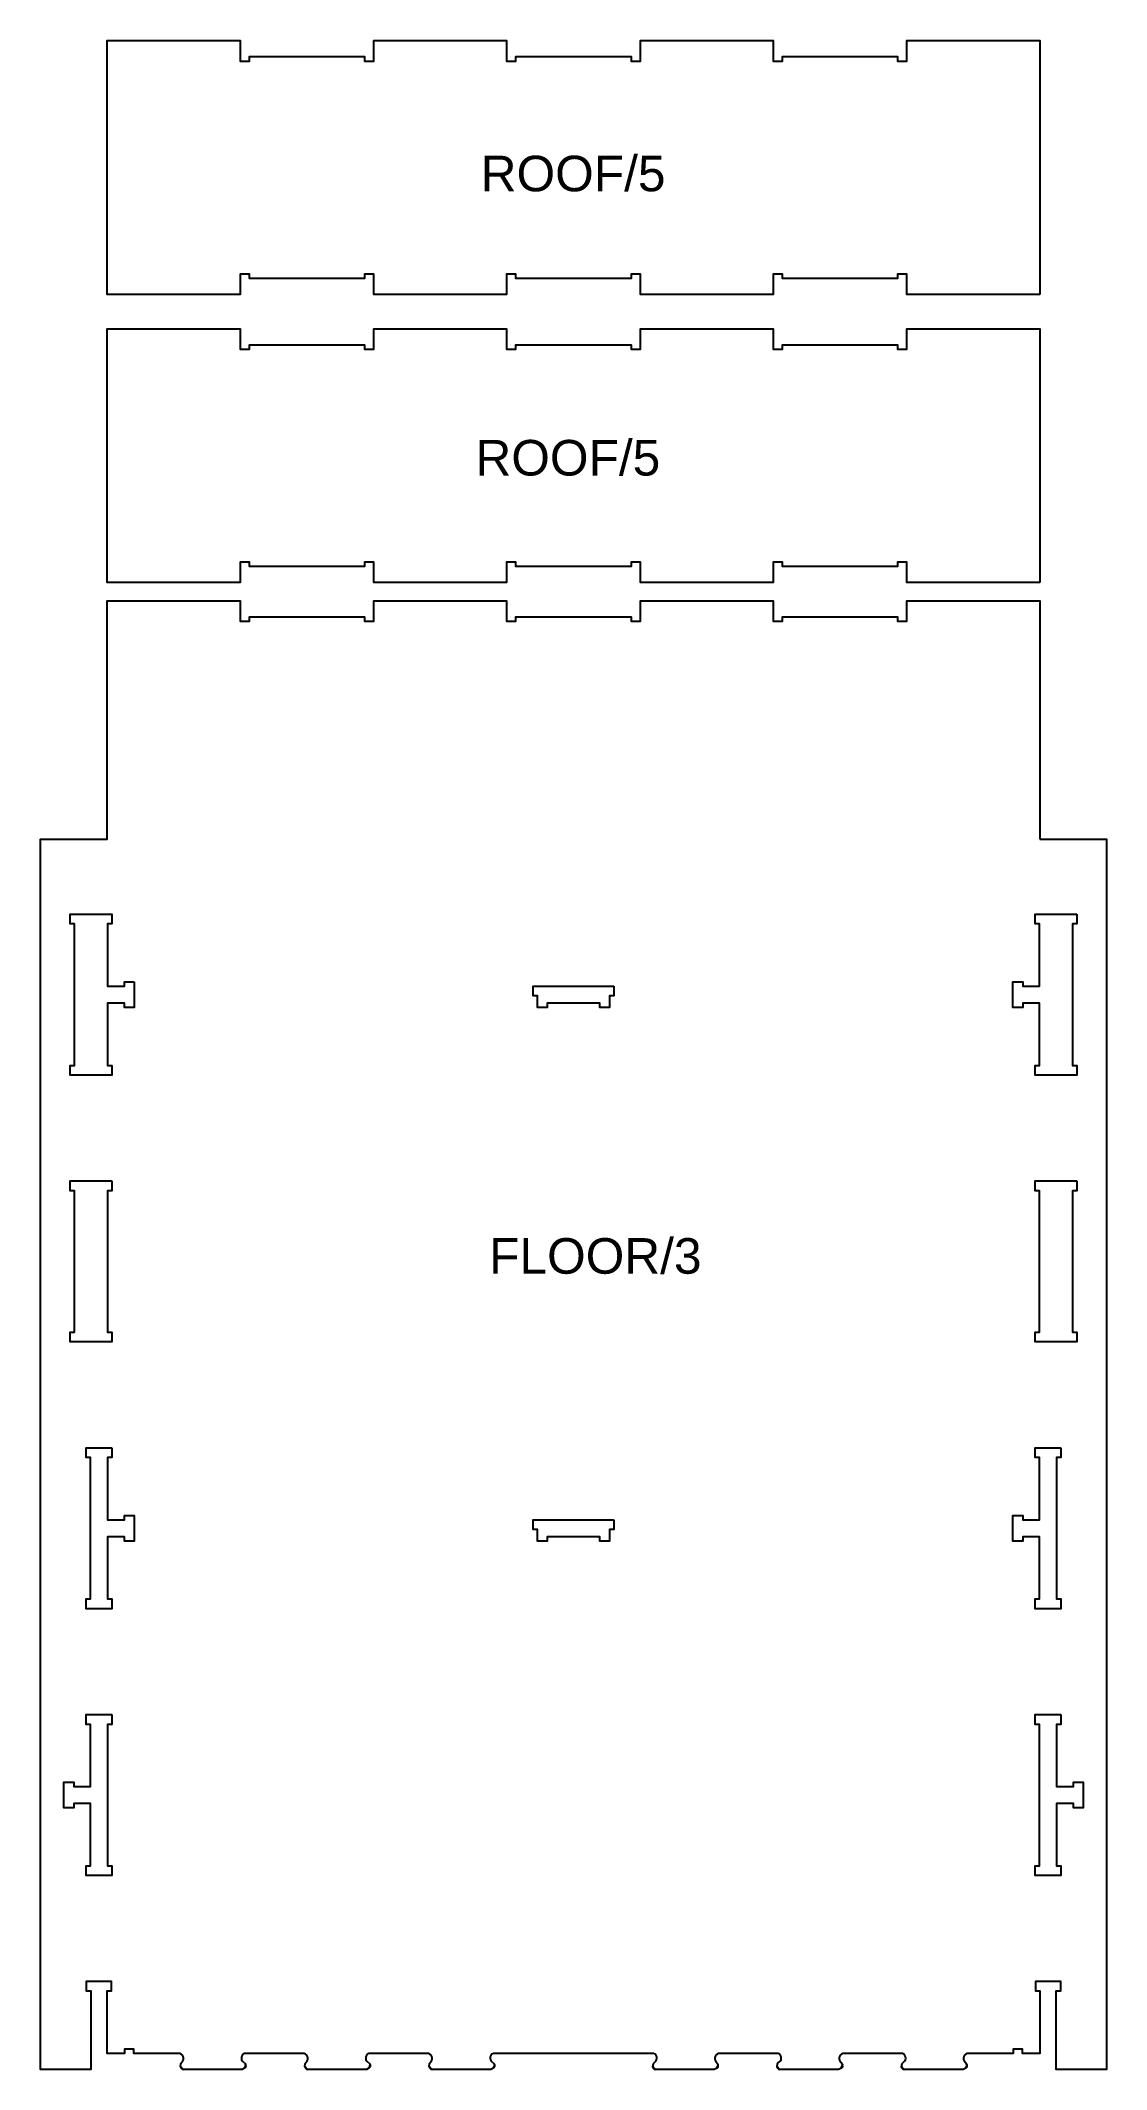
# Model space of a CAD drawing. Header units: millimetres. Extents: x 304 to 1504, y 371 to 2653.
import ezdxf

# ---------------------------------------------------------------- set-up
doc = ezdxf.new("R2010")
doc.units = ezdxf.units.MM
for name, color, linetype, true_color in [('1_ANYTOOL_1MMDEEP_INSIDE', 2, 'Continuous', 0xffff00), ('3_ANYTOOL_CUTTHROUGH_INSID', 4, 'Continuous', 0x00ffff), ('6_ANYTOOL_CUTTHROUGH_OUTSI', 5, 'Continuous', 0x0000ff)]:
    doc.layers.add(name, color=color, linetype=linetype, true_color=true_color)
doc.styles.add('textstyle11', font='standard')
doc.styles.add('textstyle12', font='standard')
doc.styles.add('textstyle13', font='standard')

msp = doc.modelspace()

# ---------------------------------------------------------------- linework, layer by layer
at = {"layer": '3_ANYTOOL_CUTTHROUGH_INSID'}
for points in [[(409.4, 1594.3), (409.4, 1565.3), (398.4, 1565.3), (398.4, 1570.3), (379.4, 1570.3), (379.4, 1500.3), (384.4, 1500.3), (384.4, 1489.3), (337.4, 1489.3), (337.4, 1500.3), (342.4, 1500.3), (342.4, 1659.3), (337.4, 1659.3), (337.4, 1670.3), (384.4, 1670.3), (384.4, 1659.3), (379.4, 1659.3), (379.4, 1589.3), (398.4, 1589.3), (398.4, 1594.3)], [(1470.4, 1670.3), (1470.4, 1659.3), (1465.4, 1659.3), (1465.4, 1500.3), (1470.4, 1500.3), (1470.4, 1489.3), (1423.4, 1489.3), (1423.4, 1500.3), (1428.4, 1500.3), (1428.4, 1570.3), (1409.4, 1570.3), (1409.4, 1565.3), (1398.4, 1565.3), (1398.4, 1594.3), (1409.4, 1594.3), (1409.4, 1589.3), (1428.4, 1589.3), (1428.4, 1659.3), (1423.4, 1659.3), (1423.4, 1670.3)], [(949.4, 1589.3), (949.4, 1578.3), (944.4, 1578.3), (944.4, 1565.3), (933.4, 1565.3), (933.4, 1570.3), (874.4, 1570.3), (874.4, 1565.3), (863.4, 1565.3), (863.4, 1578.3), (858.4, 1578.3), (858.4, 1589.3)], [(384.4, 1370.3), (384.4, 1359.3), (379.4, 1359.3), (379.4, 1200.3), (384.4, 1200.3), (384.4, 1189.3), (337.4, 1189.3), (337.4, 1200.3), (342.4, 1200.3), (342.4, 1359.3), (337.4, 1359.3), (337.4, 1370.3)], [(1470.4, 1370.3), (1470.4, 1359.3), (1465.4, 1359.3), (1465.4, 1200.3), (1470.4, 1200.3), (1470.4, 1189.3), (1423.4, 1189.3), (1423.4, 1200.3), (1428.4, 1200.3), (1428.4, 1359.3), (1423.4, 1359.3), (1423.4, 1370.3)], [(384.4, 1070.3), (384.4, 1059.3), (379.4, 1059.3), (379.4, 989.3), (398.4, 989.3), (398.4, 994.3), (409.4, 994.3), (409.4, 965.3), (398.4, 965.3), (398.4, 970.3), (379.4, 970.3), (379.4, 900.3), (384.4, 900.3), (384.4, 889.3), (355.4, 889.3), (355.4, 900.3), (360.4, 900.3), (360.4, 1059.3), (355.4, 1059.3), (355.4, 1070.3)], [(1452.4, 1070.3), (1452.4, 1059.3), (1447.4, 1059.3), (1447.4, 900.3), (1452.4, 900.3), (1452.4, 889.3), (1423.4, 889.3), (1423.4, 900.3), (1428.4, 900.3), (1428.4, 970.3), (1409.4, 970.3), (1409.4, 965.3), (1398.4, 965.3), (1398.4, 994.3), (1409.4, 994.3), (1409.4, 989.3), (1428.4, 989.3), (1428.4, 1059.3), (1423.4, 1059.3), (1423.4, 1070.3)], [(949.4, 989.3), (949.4, 978.3), (944.4, 978.3), (944.4, 965.3), (933.4, 965.3), (933.4, 970.3), (874.4, 970.3), (874.4, 965.3), (863.4, 965.3), (863.4, 978.3), (858.4, 978.3), (858.4, 989.3)], [(384.4, 770.3), (384.4, 759.3), (379.4, 759.3), (379.4, 600.3), (384.4, 600.3), (384.4, 589.3), (355.4, 589.3), (355.4, 600.3), (360.4, 600.3), (360.4, 670.3), (341.4, 670.3), (341.4, 665.3), (330.4, 665.3), (330.4, 694.3), (341.4, 694.3), (341.4, 689.3), (360.4, 689.3), (360.4, 759.3), (355.4, 759.3), (355.4, 770.3)], [(1452.4, 770.3), (1452.4, 759.3), (1447.4, 759.3), (1447.4, 689.3), (1466.4, 689.3), (1466.4, 694.3), (1477.4, 694.3), (1477.4, 665.3), (1466.4, 665.3), (1466.4, 670.3), (1447.4, 670.3), (1447.4, 600.3), (1452.4, 600.3), (1452.4, 589.3), (1423.4, 589.3), (1423.4, 600.3), (1428.4, 600.3), (1428.4, 759.3), (1423.4, 759.3), (1423.4, 770.3)]]:
    msp.add_lwpolyline(points, close=True, dxfattribs=at)
at = {"layer": '6_ANYTOOL_CUTTHROUGH_OUTSI'}
for points in [[(1428.6, 2367.1), (1279.1, 2367.1), (1279.1, 2390.1), (1268.6, 2390.1), (1268.6, 2385.1), (1139.1, 2385.1), (1139.1, 2390.1), (1128.6, 2390.1), (1128.6, 2367.1), (979.1, 2367.1), (979.1, 2390.1), (968.6, 2390.1), (968.6, 2385.1), (839.1, 2385.1), (839.1, 2390.1), (828.6, 2390.1), (828.6, 2367.1), (679.1, 2367.1), (679.1, 2390.1), (668.6, 2390.1), (668.6, 2385.1), (539.1, 2385.1), (539.1, 2390.1), (528.6, 2390.1), (528.6, 2367.1), (379.1, 2367.1), (379.1, 2652.6), (528.6, 2652.6), (528.6, 2629.6), (539.1, 2629.6), (539.1, 2634.6), (668.6, 2634.6), (668.6, 2629.6), (679.1, 2629.6), (679.1, 2652.6), (828.6, 2652.6), (828.6, 2629.6), (839.1, 2629.6), (839.1, 2634.6), (968.6, 2634.6), (968.6, 2629.6), (979.1, 2629.6), (979.1, 2652.6), (1128.6, 2652.6), (1128.6, 2629.6), (1139.1, 2629.6), (1139.1, 2634.6), (1268.6, 2634.6), (1268.6, 2629.6), (1279.1, 2629.6), (1279.1, 2652.6), (1428.6, 2652.6)], [(1428.6, 2043.1), (1279.1, 2043.1), (1279.1, 2066.1), (1268.6, 2066.1), (1268.6, 2061.1), (1139.1, 2061.1), (1139.1, 2066.1), (1128.6, 2066.1), (1128.6, 2043.1), (979.1, 2043.1), (979.1, 2066.1), (968.6, 2066.1), (968.6, 2061.1), (839.1, 2061.1), (839.1, 2066.1), (828.6, 2066.1), (828.6, 2043.1), (679.1, 2043.1), (679.1, 2066.1), (668.6, 2066.1), (668.6, 2061.1), (539.1, 2061.1), (539.1, 2066.1), (528.6, 2066.1), (528.6, 2043.1), (379.1, 2043.1), (379.1, 2328.6), (528.6, 2328.6), (528.6, 2305.6), (539.1, 2305.6), (539.1, 2310.6), (668.6, 2310.6), (668.6, 2305.6), (679.1, 2305.6), (679.1, 2328.6), (828.6, 2328.6), (828.6, 2305.6), (839.1, 2305.6), (839.1, 2310.6), (968.6, 2310.6), (968.6, 2305.6), (979.1, 2305.6), (979.1, 2328.6), (1128.6, 2328.6), (1128.6, 2305.6), (1139.1, 2305.6), (1139.1, 2310.6), (1268.6, 2310.6), (1268.6, 2305.6), (1279.1, 2305.6), (1279.1, 2328.6), (1428.6, 2328.6)], [(1428.6, 1754.6), (1503.6, 1754.6), (1503.6, 371.3), (1447.1, 371.3), (1447.1, 459.6), (1452.1, 459.6), (1452.1, 470.1), (1423.6, 470.1), (1423.6, 459.6), (1428.6, 459.6), (1428.6, 389.1), (1413.8, 389.1), (1409.1, 389.3), (1409.1, 394.1), (1398.6, 394.1), (1398.6, 389.3), (1348.5, 389.3), (1346.9, 389.1), (1345.3, 388.3), (1344, 387.2), (1343.2, 385.7), (1342.8, 384.1), (1342.9, 382.4), (1343.5, 380.8), (1346.3, 377.1), (1345.3, 372.8), (1342.2, 371.3), (1275.8, 371.3), (1272.9, 374.3), (1273.6, 378), (1276.4, 380.5), (1277.3, 382.1), (1277.7, 383.8), (1277.4, 385.5), (1276.7, 387), (1275.5, 388.3), (1273.9, 389.1), (1272.3, 389.3), (1208.5, 389.3), (1206.9, 389.1), (1205.4, 388.3), (1204.1, 387.2), (1203.2, 385.7), (1202.9, 384.1), (1203, 382.4), (1203.6, 380.8), (1206.4, 377.1), (1205.3, 372.8), (1202.2, 371.3), (1135.8, 371.3), (1132.9, 374.3), (1133.6, 378), (1136.5, 380.5), (1137.4, 382.1), (1137.7, 383.8), (1137.5, 385.5), (1136.8, 387), (1135.5, 388.3), (1134, 389.1), (1132.3, 389.3), (1068.6, 389.3), (1067, 389.1), (1065.4, 388.3), (1064.1, 387.2), (1063.3, 385.7), (1062.9, 384.1), (1063, 382.4), (1063.6, 380.8), (1066.4, 377.1), (1065.4, 372.8), (1062.3, 371.3), (995.9, 371.3), (993, 374.3), (993.7, 378), (996.5, 380.5), (997.4, 382.1), (997.8, 383.8), (997.5, 385.5), (996.8, 387), (995.6, 388.3), (994, 389.1), (992.4, 389.3), (815.3, 389.3), (813.7, 389.1), (812.1, 388.3), (810.9, 387), (810.2, 385.5), (810, 383.8), (810.3, 382.1), (811.2, 380.5), (814.6, 377.4), (814.1, 372.9), (811, 371.3), (744.6, 371.3), (741.6, 374.1), (741.8, 377.8), (744.1, 380.8), (744.7, 382.4), (744.8, 384.1), (744.4, 385.7), (743.6, 387.2), (742.3, 388.3), (740.7, 389.1), (739.1, 389.3), (675.4, 389.3), (673.7, 389.1), (672.2, 388.3), (670.9, 387), (670.2, 385.5), (670, 383.8), (670.3, 382.1), (671.2, 380.5), (674.7, 377.4), (674.1, 372.9), (671, 371.3), (604.6, 371.3), (601.6, 374.1), (601.8, 377.8), (604.1, 380.8), (604.8, 382.4), (604.9, 384.1), (604.5, 385.7), (603.6, 387.2), (602.4, 388.3), (600.8, 389.1), (599.2, 389.3), (535.4, 389.3), (533.8, 389.1), (532.2, 388.3), (531, 387), (530.3, 385.5), (530.1, 383.8), (530.4, 382.1), (531.3, 380.5), (534.7, 377.4), (534.2, 372.9), (531.1, 371.3), (464.7, 371.3), (461.7, 374.1), (461.9, 377.8), (464.2, 380.8), (464.8, 382.4), (464.9, 384.1), (464.5, 385.7), (463.7, 387.2), (462.4, 388.3), (460.8, 389.1), (459.2, 389.3), (409.1, 389.3), (409.1, 394.1), (398.6, 394.1), (398.6, 389.3), (395.5, 389.3), (393.9, 389.1), (379.1, 389.1), (379.1, 459.6), (384.1, 459.6), (384.1, 470.1), (355.6, 470.1), (355.6, 459.6), (360.6, 459.6), (360.6, 371.3), (304.1, 371.3), (304.1, 1754.6), (379.1, 1754.6), (379.1, 2022.6), (528.6, 2022.6), (528.6, 1999.6), (539.1, 1999.6), (539.1, 2004.6), (668.6, 2004.6), (668.6, 1999.6), (679.1, 1999.6), (679.1, 2022.6), (828.6, 2022.6), (828.6, 1999.6), (839.1, 1999.6), (839.1, 2004.6), (968.6, 2004.6), (968.6, 1999.6), (979.1, 1999.6), (979.1, 2022.6), (1128.6, 2022.6), (1128.6, 1999.6), (1139.1, 1999.6), (1139.1, 2004.6), (1268.6, 2004.6), (1268.6, 1999.6), (1279.1, 1999.6), (1279.1, 2022.6), (1428.6, 2022.6)], [(461.8, 374.2), (463.4, 371.5), (465, 371.3), (462.2, 372.6)], [(535.1, 374.3), (534, 373.1), (535.3, 375.9), (534.5, 377.3)], [(601.8, 374.2), (603.3, 371.5), (605, 371.3), (602.2, 372.6)], [(675, 374.3), (673.9, 373.1), (675.3, 375.9), (674.5, 377.3)], [(741.7, 374.2), (743.3, 371.5), (744.9, 371.3), (742.1, 372.6)], [(815, 374.3), (813.9, 373.1), (815.2, 375.9), (814.4, 377.3)], [(993.2, 374.4), (994.5, 371.6), (996.2, 371.3), (993.4, 372.8)], [(1065.2, 372.9), (1066.8, 375.6), (1066.2, 377.1), (1066.4, 374)], [(1133.2, 374.4), (1134.5, 371.6), (1136.2, 371.3), (1133.4, 372.8)], [(1205.2, 372.9), (1206.7, 375.6), (1206.2, 377.1), (1206.4, 374)], [(1273.1, 374.4), (1274.4, 371.6), (1276.1, 371.3), (1273.3, 372.8)], [(1345.1, 372.9), (1346.7, 375.6), (1346.1, 377.1), (1346.3, 374)]]:
    msp.add_lwpolyline(points, close=True, dxfattribs=at)

# ---------------------------------------------------------------- texts
at = {"layer": '1_ANYTOOL_1MMDEEP_INSIDE', "char_height": 40, "attachment_point": 1}
for s, insert, width, style in [('\\fArial;ROOF/5', (799.4, 2523.1), 239.518, 'textstyle13'), ('\\fArial;ROOF/5', (793.5, 2203.5), 239.518, 'textstyle12'), ('\\fArial;FLOOR/3', (808.9, 1306), 270.361, 'textstyle11')]:
    msp.add_mtext(s, dxfattribs=dict(at, insert=insert, width=width, style=style))

doc.saveas('drawing.dxf')
